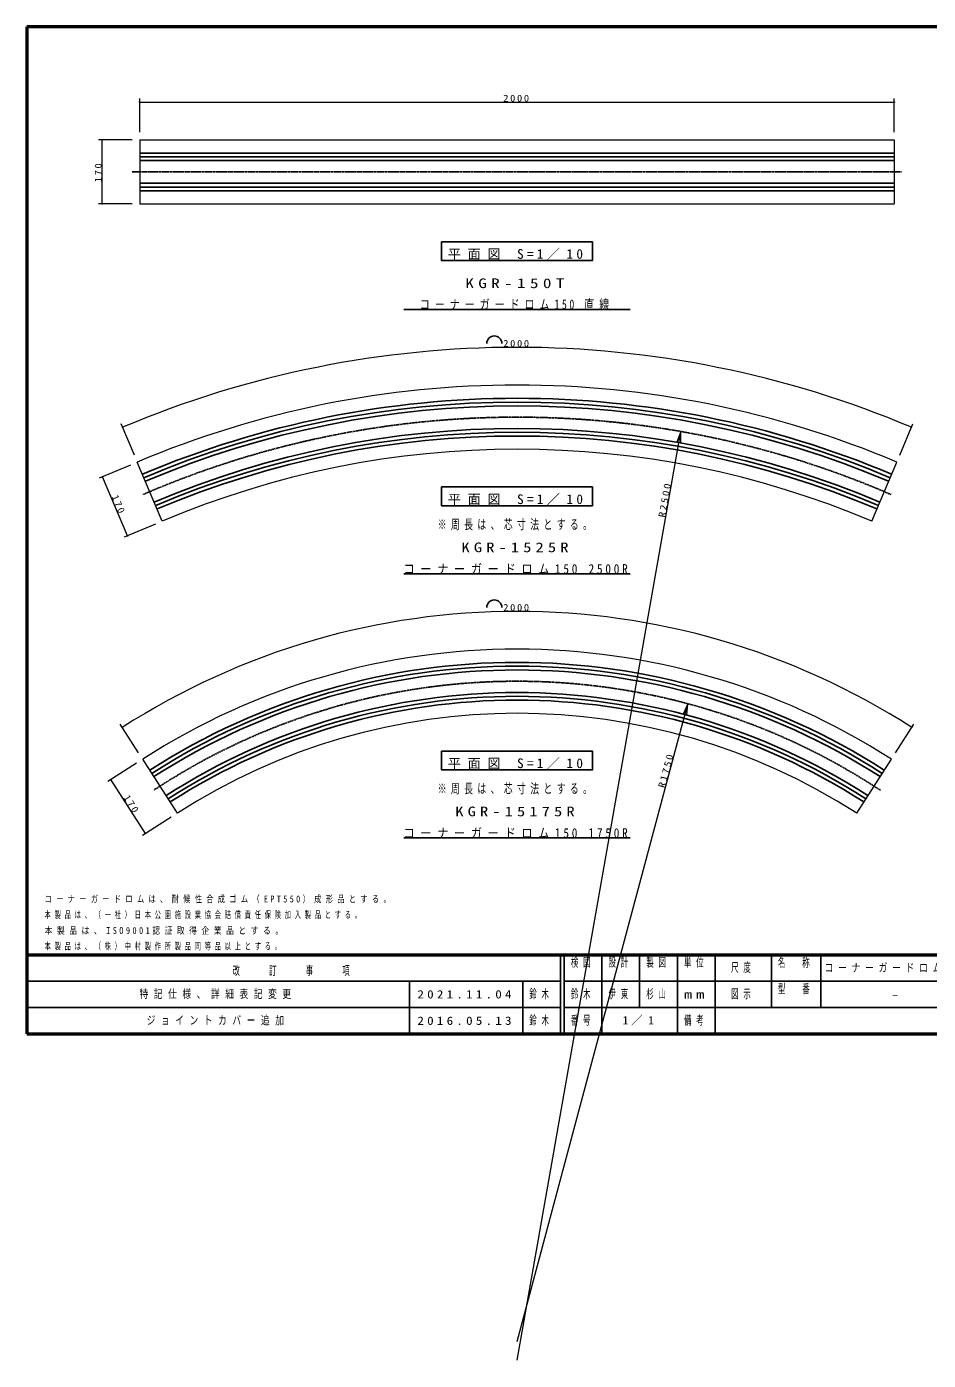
# Model space of a CAD drawing. Units: millimetres at full size. Extents: x -3850 to 0, y -865 to 2670.
# Drawn here: x -3850 to -1460, y -865 to 2670 of the extents above; entities that cross this region are included whole.
import ezdxf
from ezdxf.enums import TextEntityAlignment as Align

# ---------------------------------------------------------------- set-up
doc = ezdxf.new("R2010")
doc.units = ezdxf.units.MM
doc.linetypes.add('USER2', pattern=[6, 3, -1, 1, -1])
for name, color, linetype, lineweight in [('A3図枠', 7, 'Continuous', 25), ('線', 7, 'Continuous', 25), ('補助', 2, 'Continuous', 13)]:
    doc.layers.add(name, color=color, linetype=linetype, lineweight=lineweight)
doc.layers.add('図面プロファイル', color=7, linetype='Continuous')
doc.styles.add('ＭＳ ゴシック', font='')
doc.styles.get('ＭＳ ゴシック').set_extended_font_data('MS Gothic')

# ---------------------------------------------------------------- blocks, each defined once
blk = doc.blocks.new('dimension_origin')
at = {"color": 0, "linetype": 'Continuous', "lineweight": -2}
blk.add_circle((0, 0), 1.25, dxfattribs=at)
blk = doc.blocks.new('open_arrow')
at = {"color": 0, "linetype": 'Continuous', "lineweight": -2}
blk.add_lwpolyline([(7.5, 1.25), (0, 0), (7.5, -1.25)], dxfattribs=at)

msp = doc.modelspace()

# ---------------------------------------------------------------- linework, layer by layer
at = {"layer": 'A3図枠', "lineweight": 50}
for p, q in [((-3850, 2670), (-3850, 0)), ((0, 2670), (-3850, 2670)), ((-3850, 210), (0, 210)), ((-3850, 0), (0, 0))]:
    msp.add_line(p, q, dxfattribs=at)
at = {"layer": 'A3図枠', "color": 211}
for p, q in [((-2435, 210), (-2435, 0)), ((-2425, 210), (-2425, 0)), ((-2325, 210), (-2325, 70)), ((-2225, 210), (-2225, 70)), ((-2125, 210), (-2125, 0)), ((-2025, 210), (-2025, 70)), ((-1875, 210), (-1875, 70)), ((-1875, 140), (-700, 140)), ((-2425, 70), (0, 70))]:
    msp.add_line(p, q, dxfattribs=at)
at = {"layer": 'A3図枠'}
for p, q in [((-1745, 210), (-1745, 70)), ((-3850, 140), (-2435, 140)), ((-2835, 140), (-2835, 0)), ((-2535, 140), (-2535, 0)), ((-2425, 140), (-1875, 140)), ((-3850, 70), (-2435, 70)), ((-2325, 70), (-2325, 0)), ((-2025, 70), (-2025, 0))]:
    msp.add_line(p, q, dxfattribs=at)
at = {"layer": '線', "lineweight": 13}
for p, q in [((-3550, 2370), (-3550, 2200)), ((-3550, 2370), (-1550, 2370)), ((-1550, 2370), (-1550, 2200)), ((-3550, 2200), (-1550, 2200)), ((-3490.445, 1359.362), (-3556.646, 1515.943)), ((-1609.555, 1359.362), (-1543.354, 1515.943)), ((-3450.489, 585.48), (-3542.431, 728.472)), ((-1649.511, 585.48), (-1557.569, 728.472)), ((-3534.602, 531.397), (-3626.544, 674.389))]:
    msp.add_line(p, q, dxfattribs=at)
at = {"layer": '線', "color": 2}
for p, q in [((-3550, 2335), (-1550, 2335)), ((-3550, 2325), (-1550, 2325)), ((-3550, 2315), (-1550, 2315)), ((-3550, 2255), (-1550, 2255)), ((-3550, 2245), (-1550, 2245)), ((-3550, 2235), (-1550, 2235))]:
    msp.add_line(p, q, dxfattribs=at)
at = {"layer": '線', "color": 20, "linetype": 'USER2'}
msp.add_line((-3570, 2285), (-1530, 2285), dxfattribs=at)
at = {"layer": '線', "lineweight": 13}
for centre, radius, start, end in [((-2550, -865), 2585, 67.08169, 112.91831), ((-2550, -865), 2415, 67.08169, 112.91831), ((-2550, -815), 1935, 57.25955, 122.74045), ((-2550, -815), 1835, 57.25955, 122.74045), ((-2550, -815), 1665, 57.25955, 122.74045)]:
    msp.add_arc(centre, radius, start, end, dxfattribs=at)
at = {"layer": '線', "color": 2}
for centre, radius, start, end in [((-2550, -865), 2550, 67.08169, 112.91831), ((-2550, -865), 2540, 67.08169, 112.91831), ((-2550, -865), 2530, 67.08169, 112.91831), ((-2550, -865), 2470, 67.08169, 112.91831), ((-2550, -865), 2460, 67.08169, 112.91831), ((-2550, -865), 2450, 67.08169, 112.91831), ((-2550, -815), 1800, 57.25955, 122.74045), ((-2550, -815), 1790, 57.25955, 122.74045), ((-2550, -815), 1780, 57.25955, 122.74045), ((-2550, -815), 1720, 57.25955, 122.74045), ((-2550, -815), 1710, 57.25955, 122.74045), ((-2550, -815), 1700, 57.25955, 122.74045)]:
    msp.add_arc(centre, radius, start, end, dxfattribs=at)
at = {"layer": '線', "color": 20, "linetype": 'USER2'}
for centre, radius, start, end in [((-2550, -865), 2500, 66.62332, 113.37668), ((-2550, -815), 1750, 56.60473, 123.39527)]:
    msp.add_arc(centre, radius, start, end, dxfattribs=at)
at = {"layer": '補助'}
for p, q in [((-3550, 2390), (-3550, 2480)), ((-1550, 2390), (-1550, 2480)), ((-3550, 2470), (-1550, 2470)), ((-3570, 2370), (-3660, 2370)), ((-3650, 2200), (-3650, 2370)), ((-3570, 2200), (-3660, 2200)), ((-3564.435, 1534.364), (-3599.482, 1617.259)), ((-2550, -865), (-2115.88, 1597.019)), ((-1535.565, 1534.364), (-1500.518, 1617.259)), ((-3575.068, 1508.154), (-3657.963, 1473.107)), ((-3582.551, 1320.42), (-3648.753, 1477.001)), ((-3508.867, 1351.574), (-3591.762, 1316.526)), ((-2550, -815), (-2097.067, 875.37)), ((-3553.247, 745.295), (-3601.923, 820.996)), ((-1546.753, 745.295), (-1498.077, 820.996)), ((-3559.253, 717.655), (-3634.955, 668.98)), ((-3534.602, 531.397), (-3626.544, 674.389)), ((-3467.312, 574.663), (-3543.013, 525.988))]:
    msp.add_line(p, q, dxfattribs=at)
at = {"layer": '補助', "lineweight": 25}
for p, q in [((-2849.834, 1920), (-2250.166, 1920)), ((-2849.834, 1220), (-2250.166, 1220)), ((-2849.834, 520), (-2250.166, 520))]:
    msp.add_line(p, q, dxfattribs=at)
for points in [[(-2750, 2100), (-2750, 2050), (-2350, 2050), (-2350, 2100)], [(-2750, 1450), (-2750, 1400), (-2350, 1400), (-2350, 1450)], [(-2750, 750), (-2750, 700), (-2350, 700), (-2350, 750)]]:
    msp.add_lwpolyline(points, close=True, dxfattribs=at)
for centre in [(-2610.238, 1830.5), (-2610.238, 1130.5)]:
    msp.add_arc(centre, 20, 0, 180, dxfattribs=at)
at = {"layer": '補助'}
for centre, radius, start, end in [((-2550, -865), 2685, 67.08169, 112.91831), ((-2550, -815), 1935, 57.25955, 122.74045)]:
    msp.add_arc(centre, radius, start, end, dxfattribs=at)

# ---------------------------------------------------------------- block references
at = {"layer": '補助', "xscale": 0.667, "yscale": 0.667}
msp.add_blockref('dimension_origin', (-3550, 2470), dxfattribs=at)
at = {"layer": '補助'}
for name, p, xscale, yscale, rotation in [('dimension_origin', (-1550, 2470), 0.667, 0.667, 180), ('dimension_origin', (-3650, 2370), 0.667, 0.667, 270), ('dimension_origin', (-3650, 2200), 0.667, 0.667, 90), ('dimension_origin', (-3595.588, 1608.049), 0.667, 0.667, 22.9), ('open_arrow', (-2115.88, 1597.019), 4, 4, 260), ('dimension_origin', (-1504.412, 1608.049), 0.667, 0.667, 157.1), ('dimension_origin', (-3648.753, 1477.001), 0.667, 0.667, 292.9), ('dimension_origin', (-3582.551, 1320.42), 0.667, 0.667, 112.9), ('open_arrow', (-2097.067, 875.37), 4, 4, 255), ('dimension_origin', (-3596.514, 812.585), 0.667, 0.667, 32.7), ('dimension_origin', (-1503.486, 812.585), 0.667, 0.667, 147.3), ('dimension_origin', (-3626.544, 674.389), 0.667, 0.667, 302.7), ('dimension_origin', (-3534.602, 531.397), 0.667, 0.667, 122.7)]:
    msp.add_blockref(name, p, dxfattribs=dict(at, xscale=xscale, yscale=yscale, rotation=rotation))

# ---------------------------------------------------------------- texts
at = {"layer": 'A3図枠', "color": 4, "char_height": 23.46, "style": 'ＭＳ ゴシック'}
for s, insert, attachment_point in [('\\T1.64;\\W0.6;改\u3000\u3000訂\u3000\u3000事\u3000\u3000項', (-3142.5, 153.667), 8), ('\\T1.64;\\W0.6;検図', (-2375, 201.667), 2), ('\\T1.64;\\W0.6;設計', (-2275, 201.667), 2), ('\\T1.64;\\W0.6;製図', (-2175, 201.667), 2), ('\\T1.64;\\W0.6;単位', (-2075, 201.667), 2), ('\\T1.64;\\W0.6;尺度', (-1950, 175), 5), ('\\T1.64;\\W0.6;名\u3000称', (-1810, 201.028), 2), ('\\T1.5;\\W1.35;mm', (-2075, 105), 5), ('\\T1.64;\\W0.6;図示', (-1950, 105), 5), ('\\T1.64;\\W0.6;型\u3000番', (-1810, 131.667), 2), ('\\T1.64;\\W0.6;番号', (-2375, 35), 5), ('\\T1.64;\\W0.6;備考', (-2075, 35), 5)]:
    msp.add_mtext(s, dxfattribs=dict(at, insert=insert, attachment_point=attachment_point))
at = {"layer": '図面プロファイル', "style": 'ＭＳ ゴシック', "width": 1.45}
msp.add_text('-', height=21.99, dxfattribs=at).set_placement((-1547.5, 105), align=Align.MIDDLE_CENTER)
at = {"layer": '図面プロファイル', "attachment_point": 5, "style": 'ＭＳ ゴシック'}
for s, insert, char_height in [('\\T1.55;\\W0.75;コーナーガードロム100', (-1547.5, 175), 21.99), ('\\T1.64;\\W0.75;特記仕様、詳細表記変更', (-3342.5, 105), 21.99), ('\\T1.5;\\W1.15;2021.11.04', (-2685, 105), 21.99), ('\\T1.64;\\W0.6;鈴木', (-2485, 105), 23.46), ('\\T1.64;\\W0.6;鈴木', (-2375, 105), 23.46), ('\\T1.64;\\W0.6;伊東', (-2275, 105), 23.46), ('\\T1.64;\\W0.6;杉山', (-2175, 105), 23.46), ('\\T1.64;\\W0.75;ジョイントカバー追加', (-3342.5, 35), 21.99), ('\\T1.5;\\W1.15;2016.05.13', (-2685, 35), 21.99), ('\\T1.64;\\W0.6;鈴木', (-2485, 35), 23.46), ('\\T1.5;1／1', (-2225, 35), 21.99)]:
    msp.add_mtext(s, dxfattribs=dict(at, insert=insert, char_height=char_height))
at = {"layer": '補助', "style": 'ＭＳ ゴシック'}
for s, insert, char_height, attachment_point in [('\\T1.33;\\W1.1;2000', (-2550, 2471), 18.33, 8), ('\\T1.5;平面図\\~S=1／10', (-2550, 2051.667), 25.66, 8), ('\\T1.51;\\W1.3;KGR-150T', (-2550, 1976.637), 25.66, 8), ('\\T1.51;\\W0.75;コーナーガードロム150\\~直線', (-2550, 1918.304), 25.66, 8), ('\\T1.33;\\W1.1;2000', (-2550, 1821), 18.33, 8), ('\\T1.5;平面図\\~S=1／10', (-2550, 1401.667), 25.66, 8), ('\\T1.5;\\W0.65;※周長は、芯寸法とする。', (-2550, 1334.971), 25.66, 8), ('\\T1.5;\\W1.25;KGR-1525R', (-2550, 1276.637), 25.66, 8), ('\\T1.5;\\W0.85;コーナーガードロム150\\~2500R', (-2550, 1218.304), 25.66, 8), ('\\T1.33;\\W1.1;2000', (-2550, 1121), 18.33, 8), ('\\T1.5;平面図\\~S=1／10', (-2550, 701.667), 25.66, 8), ('\\T1.5;\\W0.65;※周長は、芯寸法とする。', (-2550, 634.971), 25.66, 8), ('\\T1.5;\\W1.25;KGR-15175R', (-2550, 576.637), 25.66, 8), ('\\T1.5;\\W0.85;コーナーガードロム150\\~1750R', (-2550, 518.304), 25.66, 8), ('\\T1.59;\\W0.75;コーナーガードロムは、耐候性合成ゴム（EPT550）成形品とする。', (-3802.448, 346.257), 18.33, 7), ('\\T1.59;\\W0.65;本製品は、（一社）日本公園施設業協会賠償責任保険加入製品とする。', (-3802.448, 304.59), 18.33, 7), ('\\T1.59;\\W0.8;本製品は、ISO9001認証取得企業品とする。', (-3802.448, 262.923), 18.33, 7), ('\\T1.59;\\W0.65;本製品は、（株）中村製作所製品同等品以上とする。', (-3802.448, 221.257), 18.33, 7)]:
    msp.add_mtext(s, dxfattribs=dict(at, insert=insert, char_height=char_height, attachment_point=attachment_point))
at = {"layer": '補助', "char_height": 18.33, "attachment_point": 8, "style": 'ＭＳ ゴシック'}
for s, insert, rotation in [('\\T1.33;\\W1.1;170', (-3651, 2285), 90), ('\\T1.33;\\W1.15;R2500', (-2148.989, 1415.004), 80), ('\\T1.33;\\W1.1;170', (-3614.731, 1399.1), 292.918), ('\\T1.33;\\W1.15;R1750', (-2145.914, 696.933), 75), ('\\T1.33;\\W1.1;170', (-3579.732, 603.434), 302.74)]:
    msp.add_mtext(s, dxfattribs=dict(at, insert=insert, rotation=rotation))

doc.saveas('drawing.dxf')
